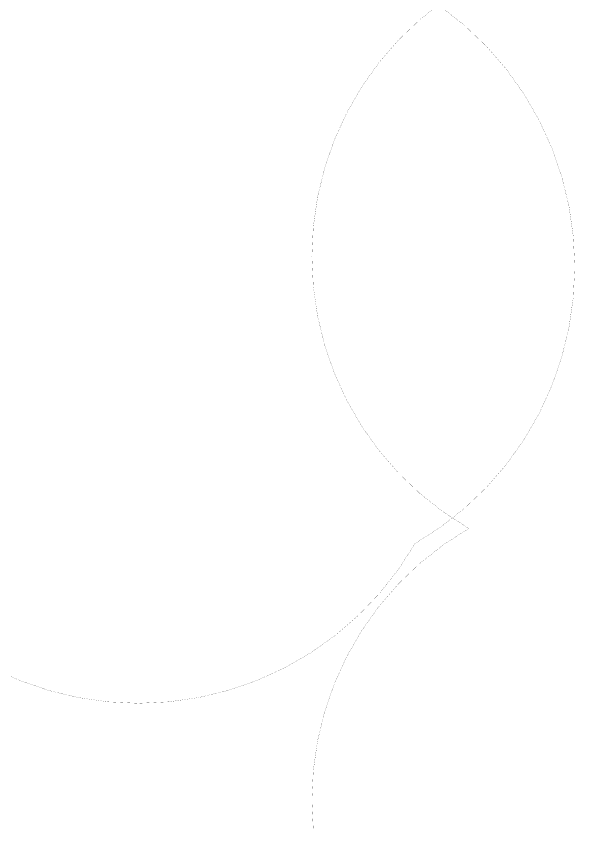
# Model space of a CAD drawing. Extents: x -655480 to 203344, y -294099 to 287156.
# Drawn here: x -118293 to -95572, y 91826 to 124712 of the extents above; entities that cross this region are included whole.
import ezdxf

# ---------------------------------------------------------------- set-up
doc = ezdxf.new("R2010")
doc.units = 0
doc.header["$LTSCALE"] = 1000
doc.layers.add('审图修改', color=2, linetype='CONTINUOUS', plot=False)

msp = doc.modelspace()

# ---------------------------------------------------------------- linework, layer by layer
at = {"layer": '审图修改', "color": 2, "const_width": 5}
for points in [[(-99882.63, 15434.77, -0.57735027), (-99882.63, 37546.11, -0.57735027), (-99882.63, 59657.45, -0.57735027), (-99882.63, 81768.79, -0.57735027), (-99882.63, 103880.13, -0.57735027), (-99882.63, 125991.47, -0.57735027), (-99882.63, 148102.81, -0.57735027), (-99882.63, 170214.15, -0.57735027), (-99882.63, 192325.49, -0.57735027), (-99882.63, 214436.83, -0.57735027), (-99882.63, 236548.17, -0.57735027), (-99882.63, 258659.51, -0.57735027), (-99882.63, 280770.85, -0.57735027), (-99882.63, 280770.85, -0.57735027)], [(-214592.76, 238291.76, -0.57735027), (-192088.35, 238291.76, -0.57735027), (-169583.94, 238291.76, -0.57735027), (-147079.53, 238291.76, -0.57735027), (-124575.12, 238291.76, -0.57735027), (-102070.71, 238291.76, -0.57735027), (-102070.71, 215787.35, -0.57735027), (-102070.71, 193282.94, -0.57735027), (-102070.71, 170778.53, -0.57735027), (-102070.71, 148274.12, -0.57735027), (-102070.71, 125769.71, -0.57735027), (-102070.71, 103265.3, -0.57735027), (-124575.12, 103265.3, -0.57735027), (-147079.53, 103265.3, -0.57735027), (-169583.94, 103265.3, -0.57735027), (-192088.35, 103265.3, -0.57735027), (-214592.76, 103265.3, -0.57735027), (-214592.76, 125769.71, -0.57735027), (-214592.76, 148274.12, -0.57735027), (-214592.76, 170778.53, -0.57735027), (-214592.76, 193282.94, -0.57735027), (-214592.76, 215787.35, -0.57735027), (-214592.76, 238291.76, -0.57735027), (-214592.76, 238291.76, -0.57735027)]]:
    msp.add_lwpolyline(points, format="xyb", dxfattribs=at)

doc.saveas('drawing.dxf')
